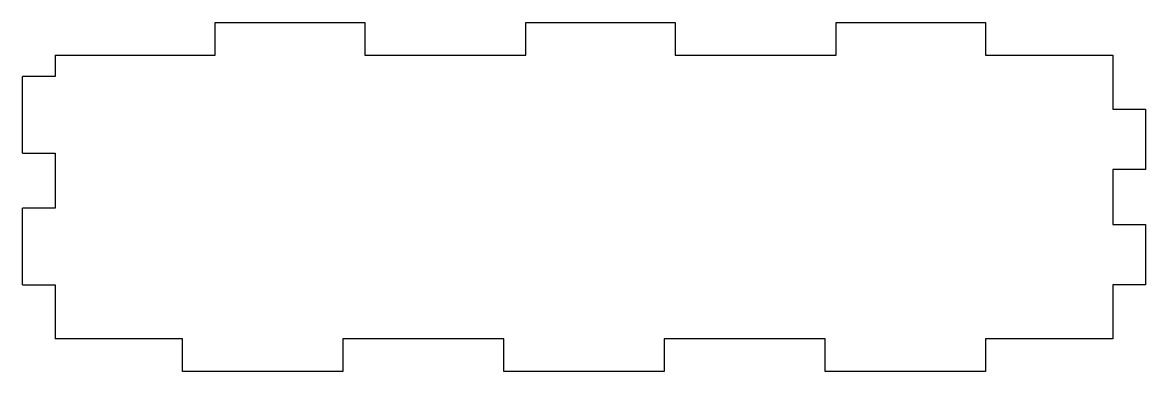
# Model space of a CAD drawing. Header units: millimetres. Extents: x 0 to 106, y -33 to 0.
import ezdxf

# ---------------------------------------------------------------- set-up
doc = ezdxf.new("R2010")
doc.units = ezdxf.units.MM

msp = doc.modelspace()

# ---------------------------------------------------------------- linework, layer by layer
at = {"color": 7, "linetype": 'Continuous', "lineweight": 25}
for p, q in [((18.2, 0), (32.3, 0)), ((18.2, -3.1), (18.2, 0)), ((32.3, 0), (32.3, -3.1)), ((47.5, 0), (61.6, 0)), ((47.5, -3.1), (47.5, 0)), ((61.6, 0), (61.6, -3.1)), ((76.8, 0), (90.9, 0)), ((76.8, -3.1), (76.8, 0)), ((90.9, 0), (90.9, -3.1)), ((3.1, -3.1), (18.2, -3.1)), ((3.1, -3.1), (3.1, -5.1)), ((32.3, -3.1), (47.5, -3.1)), ((61.6, -3.1), (76.8, -3.1)), ((90.9, -3.1), (102.9, -3.1)), ((102.9, -3.1), (102.9, -8.2)), ((3.1, -5.1), (0, -5.1)), ((0, -12.35), (0, -5.1)), ((102.9, -8.2), (106, -8.2)), ((106, -8.2), (106, -13.9)), ((0, -12.35), (3.1, -12.35)), ((3.1, -12.35), (3.1, -17.55)), ((102.9, -13.9), (102.9, -19.1)), ((106, -13.9), (102.9, -13.9)), ((3.1, -17.55), (0, -17.55)), ((0, -24.8), (0, -17.55)), ((102.9, -19.1), (106, -19.1)), ((106, -19.1), (106, -24.8)), ((0, -24.8), (3.1, -24.8)), ((3.1, -24.8), (3.1, -29.9)), ((102.9, -24.8), (102.9, -29.9)), ((106, -24.8), (102.9, -24.8)), ((15.1, -29.9), (3.1, -29.9)), ((15.1, -33), (15.1, -29.9)), ((30.23, -29.9), (30.23, -33)), ((45.43, -29.9), (30.23, -29.9)), ((45.43, -33), (45.43, -29.9)), ((60.57, -29.9), (60.57, -33)), ((75.77, -29.9), (60.57, -29.9)), ((75.77, -33), (75.77, -29.9)), ((90.9, -29.9), (90.9, -33)), ((102.9, -29.9), (90.9, -29.9)), ((30.23, -33), (15.1, -33)), ((60.57, -33), (45.43, -33)), ((90.9, -33), (75.77, -33))]:
    msp.add_line(p, q, dxfattribs=at)

doc.saveas('drawing.dxf')
